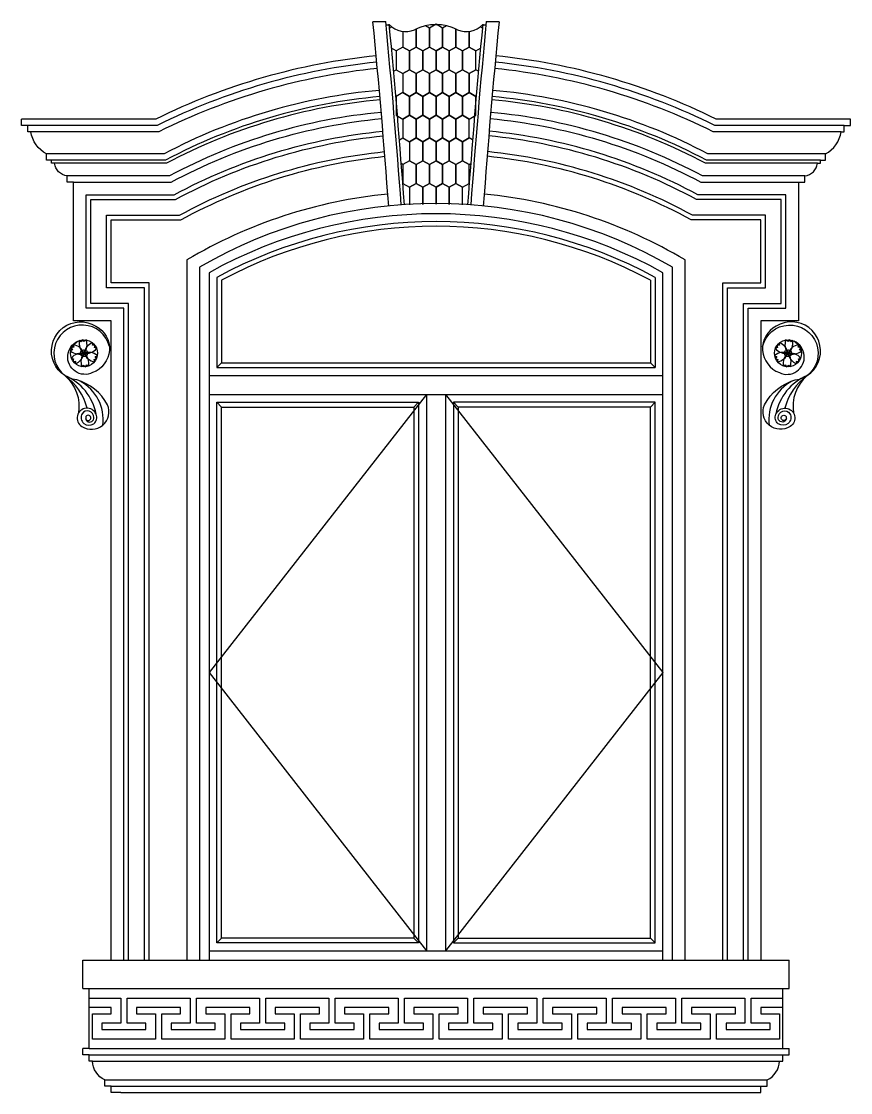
# Model space of a CAD drawing. Header units: metres. Extents: x 1182 to 3286, y 7759 to 10480.
import ezdxf

# ---------------------------------------------------------------- set-up
doc = ezdxf.new("R2010")
doc.units = ezdxf.units.M
for name, color, linetype in [('3', 3, 'Continuous'), ('4', 4, 'Continuous'), ('7', 7, 'Continuous')]:
    doc.layers.add(name, color=color, linetype=linetype)

# ---------------------------------------------------------------- blocks, each defined once
blk = doc.blocks.new('窗-001')
for points in [[(-81.34, 2139.97, 5.48), (-80.4, 2145.73, 1.31), (-55.88, 2143.37, 0.74), (-92.59, 2155.01, 1.63), (-48.33, 2153.62, 1.37), (-93.26, 2114.77, 0.75), (-12.21, 2183.65, 0.2), (-109.31, 2262.05, -1.23), (-48.97, 2433.35, -0.65), (-59.16, 2285.38, -1.01), (-106.19, 2385.16)], [(-5.87, 2368.86, 1.41), (-146.87, 2275.88, -0.26), (-104.13, 2156.85)], [(2141.34, 2139.97, -5.48), (2140.4, 2145.73, -1.31), (2115.88, 2143.37, -0.74), (2152.59, 2155.01, -1.63), (2108.33, 2153.62, -1.37), (2153.26, 2114.77, -0.75), (2072.21, 2183.65, -0.2), (2169.31, 2262.05, 1.23), (2108.97, 2433.35, 0.65), (2119.16, 2285.38, 1.01), (2166.19, 2385.16)], [(2065.87, 2368.86, -1.41), (2206.87, 2275.88, 0.26), (2164.13, 2156.85)]]:
    blk.add_lwpolyline(points, format="xyb")
for centre, radius in [((-86.6, 2346.9), 42.92), ((2146.6, 2346.9), 42.92), ((-86.6, 2346.9), 10.73), ((2146.6, 2346.9), 10.73)]:
    blk.add_circle(centre, radius)
for centre, radius, start, end in [((-59.48, 2380.17), 42.92, 170.81, 230.81), ((-101.38, 2379.98), 7.06, 27.48, 93.78), ((-84.78, 2381), 10.58, 125.63, 167.8), ((-95.25, 2379.94), 10.58, 23.82, 65.99), ((-119.86, 2374.03), 42.92, 320.81, 20.81), ((-78.78, 2382.28), 7.06, 97.84, 164.14), ((2179.86, 2374.03), 42.92, 159.19, 219.19), ((2138.78, 2382.28), 7.06, 15.86, 82.16), ((2155.25, 2379.94), 10.58, 114.01, 156.18), ((2119.48, 2380.17), 42.92, 309.19, 9.19), ((2144.78, 2381), 10.58, 12.2, 54.37), ((2161.38, 2379.98), 7.06, 86.22, 152.52), ((-122.64, 2350.64), 7.06, 87.48, 153.78), ((-101.84, 2387.02), 42.92, 230.81, 290.81), ((-93.45, 2304.54), 42.92, 80.81, 140.81), ((-119.53, 2355.93), 10.58, 83.82, 125.99), ((-115.22, 2365.53), 10.58, 185.63, 227.8), ((-113.33, 2371.36), 7.06, 157.84, 224.14), ((-126.72, 2331.66), 42.92, 20.81, 80.81), ((-128.97, 2353.76), 42.92, 290.81, 350.81), ((-53.33, 2319.78), 42.92, 140.81, 200.81), ((-44.23, 2340.05), 42.92, 110.81, 170.81), ((-71.35, 2306.79), 42.92, 50.81, 110.81), ((-113.72, 2313.64), 42.92, 350.81, 50.81), ((-46.48, 2362.15), 42.92, 200.81, 260.81), ((-79.74, 2389.27), 42.92, 260.81, 320.81), ((-65.34, 2376.24), 7.06, 327.48, 33.78), ((-56.16, 2362.38), 10.58, 65.63, 107.8), ((-62.31, 2370.91), 10.58, 323.82, 5.99), ((-52.05, 2357.82), 7.06, 37.84, 104.14), ((2131.35, 2306.79), 42.92, 69.19, 129.19), ((2112.05, 2357.82), 7.06, 75.86, 142.16), ((2139.74, 2389.27), 42.92, 219.19, 279.19), ((2122.31, 2370.91), 10.58, 174.01, 216.18), ((2116.16, 2362.38), 10.58, 72.2, 114.37), ((2106.48, 2362.15), 42.92, 279.19, 339.19), ((2125.34, 2376.24), 7.06, 146.22, 212.52), ((2104.23, 2340.05), 42.92, 9.19, 69.19), ((2173.72, 2313.64), 42.92, 129.19, 189.19), ((2161.84, 2387.02), 42.92, 249.19, 309.19), ((2186.72, 2331.66), 42.92, 99.19, 159.19), ((2153.45, 2304.54), 42.92, 39.19, 99.19), ((2188.97, 2353.76), 42.92, 189.19, 249.19), ((2113.33, 2319.78), 42.92, 339.19, 39.19), ((2179.53, 2355.93), 10.58, 54.01, 96.18), ((2173.33, 2371.36), 7.06, 315.86, 22.16), ((2175.22, 2365.53), 10.58, 312.2, 354.37), ((2182.64, 2350.64), 7.06, 26.22, 92.52), ((-121.14, 2335.99), 7.06, 217.84, 284.14), ((-110.88, 2322.9), 10.58, 143.82, 185.99), ((-117.04, 2331.43), 10.58, 245.63, 287.8), ((-107.85, 2317.56), 7.06, 147.48, 213.78), ((-53.67, 2337.88), 10.58, 263.82, 305.99), ((-59.87, 2322.45), 7.06, 337.84, 44.14), ((-50.56, 2343.17), 7.06, 267.48, 333.78), ((-57.98, 2328.28), 10.58, 5.63, 47.8), ((2110.56, 2343.17), 7.06, 206.22, 272.52), ((2117.98, 2328.28), 10.58, 132.2, 174.37), ((2113.67, 2337.88), 10.58, 234.01, 276.18), ((2119.87, 2322.45), 7.06, 135.86, 202.16), ((2167.85, 2317.56), 7.06, 326.22, 32.52), ((2177.04, 2331.43), 10.58, 252.2, 294.37), ((2181.14, 2335.99), 7.06, 255.86, 322.16), ((2170.88, 2322.9), 10.58, 354.01, 36.18), ((-94.42, 2311.53), 7.06, 277.84, 344.14), ((-77.95, 2313.87), 10.58, 203.82, 245.99), ((-88.42, 2312.81), 10.58, 305.63, 347.8), ((-71.82, 2313.83), 7.06, 207.48, 273.78), ((2131.82, 2313.83), 7.06, 266.22, 332.52), ((2148.42, 2312.81), 10.58, 192.2, 234.37), ((2137.95, 2313.87), 10.58, 294.01, 336.18), ((2154.42, 2311.53), 7.06, 195.86, 262.16), ((-211.42, 2123.03), 165.93, 10.63, 67.11), ((-250.94, 2130.18), 179.06, 13.7, 54.46), ((-164.52, 2136.25), 138.8, 352.75, 61.88), ((2224.52, 2136.25), 138.8, 118.12, 187.25), ((2271.42, 2123.03), 165.93, 112.89, 169.37), ((2310.94, 2130.18), 179.06, 125.54, 166.3)]:
    blk.add_arc(centre, radius, start, end)
at = {"layer": '3'}
for p, q in [((335, 2587.76), (335, 2301.31)), ((1725, 2587.76), (1725, 2301.31)), ((350, 2578.82), (350, 2316.31)), ((1710, 2578.82), (1710, 2316.31)), ((350, 2316.31), (335, 2301.31)), ((350, 2316.31), (1710, 2316.31)), ((1710, 2316.31), (1725, 2301.31)), ((335, 2301.31), (1725, 2301.31)), ((1000, 2216.31), (310, 1333.16)), ((1060, 2216.31), (1750, 1333.16)), ((350, 2176.31), (335, 2191.31)), ((960, 2176.31), (975, 2191.31)), ((1100, 2176.31), (1085, 2191.31)), ((1710, 2176.31), (1725, 2191.31)), ((310, 1333.16), (1000, 450)), ((1750, 1333.16), (1060, 450)), ((350, 490), (335, 475)), ((960, 490), (975, 475)), ((1100, 490), (1085, 475)), ((1710, 490), (1725, 475))]:
    blk.add_line(p, q, dxfattribs=at)
for points in [[(882.92, 3379.01), (889.97, 3383.07)], [(924.86, 3368.81), (924.86, 3318.92), (903.83, 3306.78), (888.87, 3315.41)], [(924.86, 3368.81), (924.86, 3318.92), (945.89, 3306.78), (966.91, 3318.92), (966.91, 3376.07)], [(966.91, 3376.07), (966.91, 3318.92), (987.94, 3306.78), (1008.97, 3318.92), (1008.97, 3378.94), (996.41, 3386.19)], [(1063.59, 3386.19), (1051.03, 3378.94), (1051.03, 3318.92), (1072.06, 3306.78), (1093.09, 3318.92), (1093.09, 3376.07)], [(1093.09, 3376.07), (1093.09, 3318.92), (1114.11, 3306.78), (1135.14, 3318.92), (1135.14, 3368.81)], [(1135.14, 3368.81), (1135.14, 3318.92), (1156.17, 3306.78), (1171.13, 3315.41)], [(1177.08, 3379.01), (1170.03, 3383.07)], [(895.54, 3241.97), (903.83, 3246.76), (924.86, 3234.62), (924.86, 3174.6), (903.83, 3162.46), (902.43, 3163.27)], [(1164.46, 3241.97), (1156.17, 3246.76), (1135.14, 3234.62), (1135.14, 3174.6), (1156.17, 3162.46), (1157.57, 3163.27)], [(914.01, 3024.02), (924.86, 3030.28), (945.89, 3018.14), (945.89, 2958.13), (924.86, 2945.99), (919.94, 2948.83)], [(1145.99, 3024.02), (1135.14, 3030.28), (1114.11, 3018.14), (1114.11, 2958.13), (1135.14, 2945.99), (1140.06, 2948.83)], [(987.94, 2819.41), (987.94, 2873.83), (966.91, 2885.97), (945.89, 2873.83), (945.89, 2817.65)], [(1030, 2820), (1030, 2873.83), (1008.97, 2885.97), (987.94, 2873.83), (987.94, 2819.41)], [(1072.06, 2819.41), (1072.06, 2873.83), (1051.03, 2885.97), (1030, 2873.83), (1030, 2820)], [(1114.11, 2817.65), (1114.11, 2873.83), (1093.09, 2885.97), (1072.06, 2873.83), (1072.06, 2819.41)]]:
    blk.add_lwpolyline(points, dxfattribs=at)
for points in [[(1030, 3391.08), (1008.97, 3378.94), (1008.97, 3318.92), (1030, 3306.78), (1051.03, 3318.92), (1051.03, 3378.94)], [(924.86, 3318.92), (903.83, 3306.78), (903.83, 3246.76), (924.86, 3234.62), (945.89, 3246.76), (945.89, 3306.78)], [(966.91, 3318.92), (945.89, 3306.78), (945.89, 3246.76), (966.91, 3234.62), (987.94, 3246.76), (987.94, 3306.78)], [(1008.97, 3318.92), (987.94, 3306.78), (987.94, 3246.76), (1008.97, 3234.62), (1030, 3246.76), (1030, 3306.78)], [(1051.03, 3318.92), (1030, 3306.78), (1030, 3246.76), (1051.03, 3234.62), (1072.06, 3246.76), (1072.06, 3306.78)], [(1093.09, 3318.92), (1072.06, 3306.78), (1072.06, 3246.76), (1093.09, 3234.62), (1114.11, 3246.76), (1114.11, 3306.78)], [(1135.14, 3318.92), (1114.11, 3306.78), (1114.11, 3246.76), (1135.14, 3234.62), (1156.17, 3246.76), (1156.17, 3306.78)], [(945.89, 3246.76), (924.86, 3234.62), (924.86, 3174.6), (945.89, 3162.46), (966.91, 3174.6), (966.91, 3234.62)], [(987.94, 3246.76), (966.91, 3234.62), (966.91, 3174.6), (987.94, 3162.46), (1008.97, 3174.6), (1008.97, 3234.62)], [(1030, 3246.76), (1008.97, 3234.62), (1008.97, 3174.6), (1030, 3162.46), (1051.03, 3174.6), (1051.03, 3234.62)], [(1072.06, 3246.76), (1051.03, 3234.62), (1051.03, 3174.6), (1072.06, 3162.46), (1093.09, 3174.6), (1093.09, 3234.62)], [(1114.11, 3246.76), (1093.09, 3234.62), (1093.09, 3174.6), (1114.11, 3162.46), (1135.14, 3174.6), (1135.14, 3234.62)], [(924.86, 3174.6), (903.83, 3162.46), (903.83, 3102.44), (924.86, 3090.3), (945.89, 3102.44), (945.89, 3162.46)], [(966.91, 3174.6), (945.89, 3162.46), (945.89, 3102.44), (966.91, 3090.3), (987.94, 3102.44), (987.94, 3162.46)], [(1008.97, 3174.6), (987.94, 3162.46), (987.94, 3102.44), (1008.97, 3090.3), (1030, 3102.44), (1030, 3162.46)], [(1051.03, 3174.6), (1030, 3162.46), (1030, 3102.44), (1051.03, 3090.3), (1072.06, 3102.44), (1072.06, 3162.46)], [(1093.09, 3174.6), (1072.06, 3162.46), (1072.06, 3102.44), (1093.09, 3090.3), (1114.11, 3102.44), (1114.11, 3162.46)], [(1135.14, 3174.6), (1114.11, 3162.46), (1114.11, 3102.44), (1135.14, 3090.3), (1156.17, 3102.44), (1156.17, 3162.46)], [(945.89, 3102.44), (924.86, 3090.3), (924.86, 3030.28), (945.89, 3018.14), (966.91, 3030.28), (966.91, 3090.3)], [(987.94, 3102.44), (966.91, 3090.3), (966.91, 3030.28), (987.94, 3018.14), (1008.97, 3030.28), (1008.97, 3090.3)], [(1030, 3102.44), (1008.97, 3090.3), (1008.97, 3030.28), (1030, 3018.14), (1051.03, 3030.28), (1051.03, 3090.3)], [(1072.06, 3102.44), (1051.03, 3090.3), (1051.03, 3030.28), (1072.06, 3018.14), (1093.09, 3030.28), (1093.09, 3090.3)], [(1114.11, 3102.44), (1093.09, 3090.3), (1093.09, 3030.28), (1114.11, 3018.14), (1135.14, 3030.28), (1135.14, 3090.3)], [(966.91, 3030.28), (945.89, 3018.14), (945.89, 2958.13), (966.91, 2945.99), (987.94, 2958.13), (987.94, 3018.14)], [(1008.97, 3030.28), (987.94, 3018.14), (987.94, 2958.13), (1008.97, 2945.99), (1030, 2958.13), (1030, 3018.14)], [(1051.03, 3030.28), (1030, 3018.14), (1030, 2958.13), (1051.03, 2945.99), (1072.06, 2958.13), (1072.06, 3018.14)], [(1093.09, 3030.28), (1072.06, 3018.14), (1072.06, 2958.13), (1093.09, 2945.99), (1114.11, 2958.13), (1114.11, 3018.14)], [(945.89, 2958.13), (924.86, 2945.99), (924.86, 2885.97), (945.89, 2873.83), (966.91, 2885.97), (966.91, 2945.99)], [(987.94, 2958.13), (966.91, 2945.99), (966.91, 2885.97), (987.94, 2873.83), (1008.97, 2885.97), (1008.97, 2945.99)], [(1030, 2958.13), (1008.97, 2945.99), (1008.97, 2885.97), (1030, 2873.83), (1051.03, 2885.97), (1051.03, 2945.99)], [(1072.06, 2958.13), (1051.03, 2945.99), (1051.03, 2885.97), (1072.06, 2873.83), (1093.09, 2885.97), (1093.09, 2945.99)], [(1114.11, 2958.13), (1093.09, 2945.99), (1093.09, 2885.97), (1114.11, 2873.83), (1135.14, 2885.97), (1135.14, 2945.99)], [(975, 475), (335, 475), (335, 2191.31), (975, 2191.31), (975, 475)], [(960, 490), (350, 490), (350, 2176.31), (960, 2176.31), (960, 490)], [(1085, 475), (1725, 475), (1725, 2191.31), (1085, 2191.31), (1085, 475)], [(1100, 490), (1710, 490), (1710, 2176.31), (1100, 2176.31), (1100, 490)]]:
    blk.add_lwpolyline(points, close=True, dxfattribs=at)
for points in [[(850.26, 3181.37, 0.1), (167.49, 2980), (-205, 2980)], [(2265, 2980), (1892.51, 2980, 0.1), (1209.74, 3181.37, 0.1)], [(856.32, 3111.63, 0.1), (184.7, 2910), (-140, 2910)], [(2200, 2910), (1875.3, 2910, 0.1), (1203.68, 3111.63, 0.1)], [(55, 420), (55, 2505), (-65, 2505), (-65, 2835), (203.55, 2835, -0.1), (862.58, 3036.89, -0.1)], [(2005, 420), (2005, 2505), (2125, 2505), (2125, 2835), (1856.45, 2835, 0.1), (1197.42, 3036.89, 0.1)], [(105, 420), (105, 2555), (-15, 2555), (-15, 2785), (216.35, 2785, -0.1), (866.63, 2987.04, -0.1)], [(1955, 420), (1955, 2555), (2075, 2555), (2075, 2785), (1843.65, 2785, 0.1), (1193.37, 2987.04, 0.1)], [(877.05, 2852.42, 0.11), (240, 2642.96), (240, 420)], [(1820, 420), (1820, 2642.96, 0.11), (1182.95, 2852.42, 0.11)]]:
    blk.add_lwpolyline(points, format="xyb", dxfattribs=at)
for radius, start, end in [(1451.25, 61.39, 118.61), (1436.25, 61.74, 118.26)]:
    blk.add_arc((1030, 1313.75), radius, start, end, dxfattribs=at)
at = {"layer": '4'}
for p, q in [((-90, 420), (2150, 420)), ((-90, 330), (-90, 420)), ((2150, 330), (2150, 420)), ((-90, 330), (2150, 330)), ((-70, 140), (-70, 330)), ((2130, 140), (2130, 330)), ((-70, 140), (-90, 140)), ((-70, 140), (2130, 140)), ((2130, 140), (2150, 140)), ((30, 0), (2060, 0))]:
    blk.add_line(p, q, dxfattribs=at)
for points in [[(840.36, 3290.93, 0.09), (141.11, 3090), (-285, 3090)], [(2345, 3090), (1918.89, 3090, 0.09), (1219.64, 3290.93, 0.09)], [(-120, 2890), (-140, 2890), (-140, 2910, -0.35), (-180, 2950), (-190, 2950), (-190, 2960), (-205, 2960), (-205, 2980, -0.25), (-255, 3050), (-265, 3050), (-265, 3070), (-285, 3070), (-285, 3090)], [(0, 420), (0, 2450), (-120, 2450), (-120, 2890), (189.69, 2890, -0.1), (858.01, 3091.7)], [(1201.99, 3091.7, -0.1), (1870.31, 2890), (2180, 2890), (2180, 2450), (2060, 2450), (2060, 420)], [(2180, 2890), (2200, 2890), (2200, 2910, 0.35), (2240, 2950), (2250, 2950), (2250, 2960), (2265, 2960), (2265, 2980, 0.25), (2315, 3050), (2325, 3050), (2325, 3070), (2345, 3070), (2345, 3090)], [(1780, 420), (1780, 2620, 0.27), (280, 2620), (280, 420)], [(30, 0), (0, 0), (0, 20), (-20, 20), (-20, 40, -0.28), (-60, 100), (-70, 100), (-70, 120), (-90, 120), (-90, 140)], [(2030, 0), (2060, 0), (2060, 20), (2080, 20), (2080, 40, 0.28), (2120, 100), (2130, 100), (2130, 120), (2150, 120), (2150, 140)]]:
    blk.add_lwpolyline(points, format="xyb", dxfattribs=at)
at = {"layer": '7'}
for p, q in [((830, 3400), (870.46, 3400)), ((871.97, 3390), (882.08, 3390)), ((1177.92, 3390), (1188.03, 3390)), ((1189.54, 3400), (1230, 3400)), ((310, 2276.31), (1750, 2276.31)), ((310, 2216.31), (1750, 2216.31)), ((1000, 2216.31), (1000, 450)), ((1060, 2216.31), (1060, 450)), ((310, 450), (1750, 450)), ((-70, 120), (2130, 120)), ((-60, 100), (2120, 100)), ((-20, 40), (2080, 40)), ((0, 20), (2060, 20))]:
    blk.add_line(p, q, dxfattribs=at)
for points in [[(842.19, 3271.01, 0.09), (145.85, 3070), (-265, 3070)], [(2325, 3070), (1914.15, 3070, 0.09), (1217.81, 3271.01, 0.09)], [(844.02, 3251.09, 0.09), (150.61, 3050), (-255, 3050)], [(2315, 3050), (1909.39, 3050, 0.09), (1215.98, 3251.09, 0.09)], [(852.01, 3161.45, 0.1), (172.37, 2960), (-190, 2960)], [(852.88, 3151.48, 0.1), (174.82, 2950), (-180, 2950)], [(2240, 2950), (1885.18, 2950, 0.1), (1207.12, 3151.48, 0.1)], [(2250, 2960), (1887.63, 2960, 0.1), (1207.99, 3161.45, 0.1)], [(40, 420), (40, 2490), (-80, 2490), (-80, 2850), (199.74, 2850, -0.1), (861.34, 3051.84, -0.1)], [(2020, 420), (2020, 2490), (2140, 2490), (2140, 2850), (1860.26, 2850, 0.1), (1198.66, 3051.84, 0.1)], [(120, 420), (120, 2570), (0, 2570), (0, 2770), (220.23, 2770, -0.1), (867.82, 2972.09, -0.1)], [(1940, 420), (1940, 2570), (2060, 2570), (2060, 2770), (1839.77, 2770, 0.1), (1192.18, 2972.09, 0.1)], [(1750, 420), (1750, 2602.51, 0.26), (310, 2602.51), (310, 420)]]:
    blk.add_lwpolyline(points, format="xyb", dxfattribs=at)
for points in [[(-70, 300), (30, 300), (30, 220), (-30, 220), (-30, 200), (110, 200), (110, 220), (50, 220), (50, 300), (150, 300)], [(150, 300), (250, 300), (250, 220), (190, 220), (190, 200), (330, 200), (330, 220), (270, 220), (270, 300), (370, 300)], [(370, 300), (470, 300), (470, 220), (410, 220), (410, 200), (550, 200), (550, 220), (490, 220), (490, 300), (590, 300)], [(590, 300), (690, 300), (690, 220), (630, 220), (630, 200), (770, 200), (770, 220), (710, 220), (710, 300), (810, 300)], [(810, 300), (910, 300), (910, 220), (850, 220), (850, 200), (990, 200), (990, 220), (930, 220), (930, 300), (1030, 300)], [(1030, 300), (1130, 300), (1130, 220), (1070, 220), (1070, 200), (1210, 200), (1210, 220), (1150, 220), (1150, 300), (1250, 300)], [(1250, 300), (1350, 300), (1350, 220), (1290, 220), (1290, 200), (1430, 200), (1430, 220), (1370, 220), (1370, 300), (1470, 300)], [(1470, 300), (1570, 300), (1570, 220), (1510, 220), (1510, 200), (1650, 200), (1650, 220), (1590, 220), (1590, 300), (1690, 300)], [(1690, 300), (1790, 300), (1790, 220), (1730, 220), (1730, 200), (1870, 200), (1870, 220), (1810, 220), (1810, 300), (1910, 300)], [(1910, 300), (2010, 300), (2010, 220), (1950, 220), (1950, 200), (2090, 200), (2090, 220), (2030, 220), (2030, 300), (2130, 300)], [(150, 270), (80, 270), (80, 250), (140, 250), (140, 170), (-60, 170), (-60, 250), (0, 250), (0, 270), (-70, 270)], [(370, 270), (300, 270), (300, 250), (360, 250), (360, 170), (160, 170), (160, 250), (220, 250), (220, 270), (150, 270)], [(590, 270), (520, 270), (520, 250), (580, 250), (580, 170), (380, 170), (380, 250), (440, 250), (440, 270), (370, 270)], [(810, 270), (740, 270), (740, 250), (800, 250), (800, 170), (600, 170), (600, 250), (660, 250), (660, 270), (590, 270)], [(1030, 270), (960, 270), (960, 250), (1020, 250), (1020, 170), (820, 170), (820, 250), (880, 250), (880, 270), (810, 270)], [(1250, 270), (1180, 270), (1180, 250), (1240, 250), (1240, 170), (1040, 170), (1040, 250), (1100, 250), (1100, 270), (1030, 270)], [(1470, 270), (1400, 270), (1400, 250), (1460, 250), (1460, 170), (1260, 170), (1260, 250), (1320, 250), (1320, 270), (1250, 270)], [(1690, 270), (1620, 270), (1620, 250), (1680, 250), (1680, 170), (1480, 170), (1480, 250), (1540, 250), (1540, 270), (1470, 270)], [(1910, 270), (1840, 270), (1840, 250), (1900, 250), (1900, 170), (1700, 170), (1700, 250), (1760, 250), (1760, 270), (1690, 270)], [(2130, 270), (2060, 270), (2060, 250), (2120, 250), (2120, 170), (1920, 170), (1920, 250), (1980, 250), (1980, 270), (1910, 270)]]:
    blk.add_lwpolyline(points, dxfattribs=at)
for centre, radius, start, end in [((25711.1, 1030.51), 24635.7, 174.48, 175.84), ((-23651.86, 1020.52), 24597.22, 4.18, 5.55), ((-23651.1, 1030.51), 24635.7, 4.16, 5.52), ((-23649.58, 1051.6), 24642.66, 4.11, 5.45), ((934.19, 3441.43), 73.22, 224.62, 292.45), ((1030, 3240.16), 149.84, 63.08, 116.92), ((1125.81, 3441.43), 73.22, 247.55, 315.38), ((25709.58, 1051.6), 24642.66, 174.55, 175.89), ((25711.86, 1020.52), 24597.22, 174.45, 175.82)]:
    blk.add_arc(centre, radius, start, end, dxfattribs=at)

msp = doc.modelspace()

# ---------------------------------------------------------------- block references
at = {"layer": '3', "xscale": 0.8, "yscale": 0.8, "zscale": 0.8}
msp.add_blockref('窗-001', (1409.56, 7759.33), dxfattribs=at)

doc.saveas('drawing.dxf')
